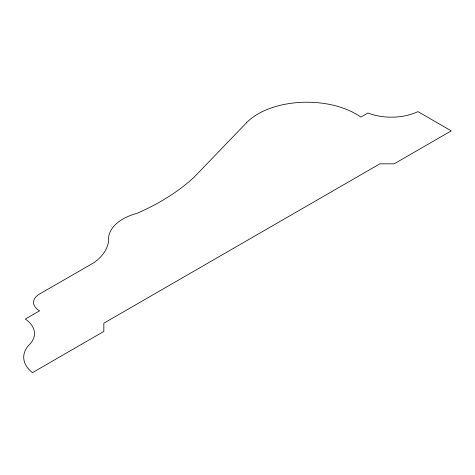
<?xml version="1.0" encoding="UTF-8"?>
<svg xmlns="http://www.w3.org/2000/svg" width="475" height="475" viewBox="0 0 475 475"><rect width="100%" height="100%" fill="white"/><g stroke="black" fill="none" stroke-linecap="round" stroke-linejoin="round"><path stroke-width="0.71" d="M246.513 122.752L194.251 177.05A232.067 133.986 0 0 1 137.15 213.293A49.335 28.482 0 0 0 108.597 240.766A67.646 39.057 0 0 1 94.246 262.503L39.621 293.978A20.621 11.905 0 0 0 39.591 310.834L25.312 319.075A38.873 22.444 0 0 1 30.489 343.473A45.262 26.131 0 0 0 32.448 372.655L103.835 331.437L103.835 323.196L379.863 163.833L394.143 163.833L451.25 130.863L417.935 111.625A41.509 23.964 0 0 1 367.965 113.002L360.828 117.123A69.142 39.918 0 0 0 246.513 122.752"/></g></svg>
